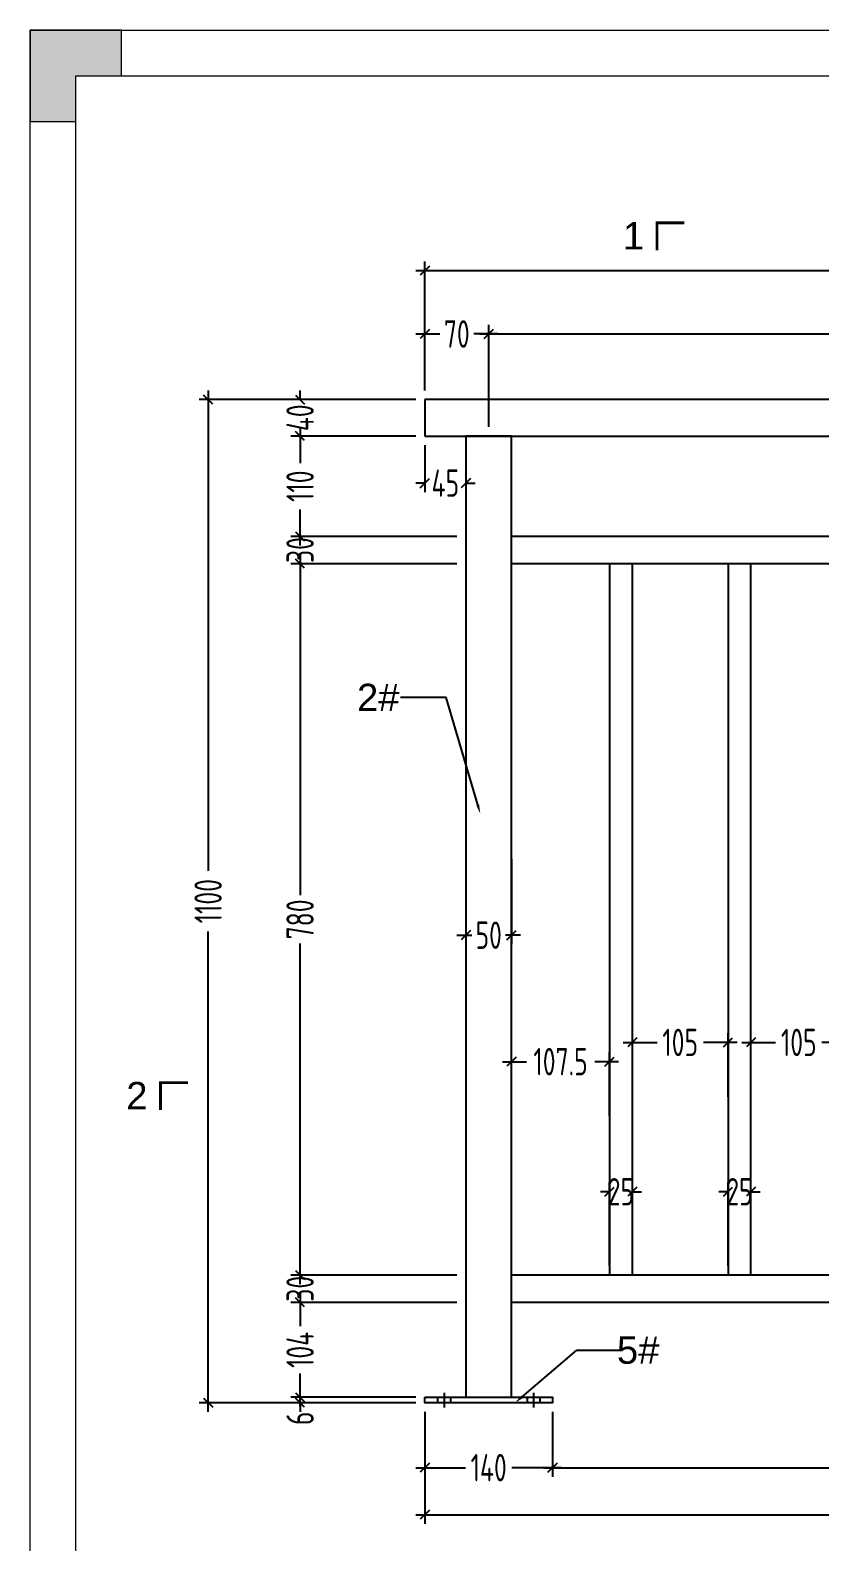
# Model space of a CAD drawing. Header units: millimetres. Extents: x 4 to 2106212, y -117026 to 198097.
# Drawn here: x 1914990 to 1915856, y 188418 to 190076 of the extents above; entities that cross this region are included whole.
import ezdxf
from ezdxf import colors
from ezdxf.entities.mleader import LeaderData, LeaderLine
from ezdxf.math import Vec2, Vec3

# ---------------------------------------------------------------- set-up
doc = ezdxf.new("R2010")
doc.units = ezdxf.units.MM
for name, color, linetype in [('HR-dimension', 9, 'Continuous'), ('方管', 100, 'Continuous'), ('标注', 9, 'Continuous')]:
    doc.layers.add(name, color=color, linetype=linetype)
doc.layers.add('图框', color=7, linetype='Continuous', lineweight=13)
doc.layers.add('文本', color=3, linetype='Continuous', lineweight=13)
doc.styles.add('Arial', font='arial.ttf')
doc.styles.add('hztxt', font='ros1.shx', dxfattribs={"width": 0.8, "bigfont": 'hztxt.shx'})
doc.dimstyles.new('DIM-10', dxfattribs={"dimscale": 10, "dimtxt": 3, "dimasz": 1, "dimexe": 1, "dimexo": 1, "dimgap": 0.5, "dimtad": 0, "dimdec": 3, "dimrnd": 0.0005, "dimzin": 9, "dimdsep": 46, "dimtxsty": 'hztxt', "dimblk": 'OBLIQUE', "dimcen": 0, "dimdle": 1, "dimclrd": 9, "dimclre": 9, "dimclrt": 2, "dimazin": 2, "dimtfac": 1, "dimtdec": 3, "dimtix": 1, "dimtofl": 0, "dimtmove": 2, "dimatfit": 3, "dimldrblk": 'OBLIQUE', "dimfxl": 1, "dimarcsym": 2})

# ---------------------------------------------------------------- blocks, each defined once
blk = doc.blocks.new('_Oblique')
at = {"color": 0, "linetype": 'ByBlock', "lineweight": -2}
blk.add_line((-0.5, -0.5), (0.5, 0.5), dxfattribs=at)
blk = doc.blocks.new('*D828')
at = {"layer": 'Defpoints', "color": 0, "ltscale": 1.5, "transparency": 16777216}
for p in [(1915493, 189742.7), (1915423, 189670.8), (1915493, 189630.8)]:
    blk.add_point(p, dxfattribs=at)
at = {"layer": 'HR-dimension', "color": 9, "lineweight": -2, "ltscale": 1.5, "transparency": 16777216}
for p, q in [((1915413, 189742.7), (1915439.4, 189742.7)), ((1915423, 189680.8), (1915423, 189752.7)), ((1915503, 189742.7), (1915476.6, 189742.7)), ((1915493, 189640.8), (1915493, 189752.7))]:
    blk.add_line(p, q, dxfattribs=at)
at = {"layer": 'HR-dimension', "color": 9, "lineweight": -2, "ltscale": 1.5, "transparency": 16777216, "xscale": 10, "yscale": 10, "zscale": 10, "rotation": 180}
blk.add_blockref('_Oblique', (1915423, 189742.7), dxfattribs=at)
at = {"layer": 'HR-dimension', "color": 9, "lineweight": -2, "ltscale": 1.5, "transparency": 16777216, "xscale": 10, "yscale": 10, "zscale": 10}
blk.add_blockref('_Oblique', (1915493, 189742.7), dxfattribs=at)
at = {"layer": 'HR-dimension', "color": 2, "ltscale": 1.5, "transparency": 16777216, "insert": (1915458, 189742.7), "char_height": 30, "attachment_point": 5, "style": 'hztxt'}
blk.add_mtext('70', dxfattribs=at)
blk = doc.blocks.new('*D829')
at = {"layer": 'Defpoints', "color": 0, "ltscale": 1.5, "transparency": 16777216}
for p in [(1916693, 189742.7), (1915493, 189630.8), (1916693, 189630.8)]:
    blk.add_point(p, dxfattribs=at)
at = {"layer": 'HR-dimension', "color": 9, "lineweight": -2, "ltscale": 1.5, "transparency": 16777216}
for p, q in [((1915483, 189742.7), (1916059.6, 189742.7)), ((1915493, 189640.8), (1915493, 189752.7)), ((1916703, 189742.7), (1916126.4, 189742.7)), ((1916693, 189640.8), (1916693, 189752.7))]:
    blk.add_line(p, q, dxfattribs=at)
at = {"layer": 'HR-dimension', "color": 9, "lineweight": -2, "ltscale": 1.5, "transparency": 16777216, "xscale": 10, "yscale": 10, "zscale": 10, "rotation": 180}
blk.add_blockref('_Oblique', (1915493, 189742.7), dxfattribs=at)
at = {"layer": 'HR-dimension', "color": 9, "lineweight": -2, "ltscale": 1.5, "transparency": 16777216, "xscale": 10, "yscale": 10, "zscale": 10}
blk.add_blockref('_Oblique', (1916693, 189742.7), dxfattribs=at)
at = {"layer": 'HR-dimension', "color": 2, "ltscale": 1.5, "transparency": 16777216, "insert": (1916093, 189742.7), "char_height": 30, "attachment_point": 5, "style": 'hztxt'}
blk.add_mtext('1200', dxfattribs=at)
blk = doc.blocks.new('*D832')
at = {"layer": 'Defpoints', "color": 0, "ltscale": 1.5, "transparency": 16777216}
for p in [(1915423, 189812.2), (1915423, 189670.8), (1917963, 189670.8)]:
    blk.add_point(p, dxfattribs=at)
at = {"layer": 'HR-dimension', "color": 9, "lineweight": -2, "ltscale": 1.5, "transparency": 16777216}
for p, q in [((1915413, 189812.2), (1916658.4, 189812.2)), ((1915423, 189680.8), (1915423, 189822.2)), ((1917973, 189812.2), (1916727.6, 189812.2)), ((1917963, 189680.8), (1917963, 189822.2))]:
    blk.add_line(p, q, dxfattribs=at)
at = {"layer": 'HR-dimension', "color": 9, "lineweight": -2, "ltscale": 1.5, "transparency": 16777216, "xscale": 10, "yscale": 10, "zscale": 10, "rotation": 180}
blk.add_blockref('_Oblique', (1915423, 189812.2), dxfattribs=at)
at = {"layer": 'HR-dimension', "color": 9, "lineweight": -2, "ltscale": 1.5, "transparency": 16777216, "xscale": 10, "yscale": 10, "zscale": 10}
blk.add_blockref('_Oblique', (1917963, 189812.2), dxfattribs=at)
at = {"layer": 'HR-dimension', "color": 2, "ltscale": 1.5, "transparency": 16777216, "insert": (1916693, 189812.2), "char_height": 30, "attachment_point": 5, "style": 'hztxt'}
blk.add_mtext('2540', dxfattribs=at)
blk = doc.blocks.new('*D833')
at = {"layer": 'Defpoints', "color": 0, "ltscale": 1.5, "transparency": 16777216}
for p in [(1915650.5, 188802.2), (1915625.5, 188710.8), (1915650.5, 188710.8)]:
    blk.add_point(p, dxfattribs=at)
at = {"layer": 'HR-dimension', "color": 9, "lineweight": -2, "ltscale": 1.5, "transparency": 16777216}
for p, q in [((1915625.5, 188802.2), (1915615.5, 188802.2)), ((1915625.5, 188720.8), (1915625.5, 188812.2)), ((1915650.5, 188720.8), (1915650.5, 188812.2)), ((1915650.5, 188802.2), (1915660.5, 188802.2))]:
    blk.add_line(p, q, dxfattribs=at)
at = {"layer": 'HR-dimension', "color": 9, "lineweight": -2, "ltscale": 1.5, "transparency": 16777216, "xscale": 10, "yscale": 10, "zscale": 10}
blk.add_blockref('_Oblique', (1915625.5, 188802.2), dxfattribs=at)
at = {"layer": 'HR-dimension', "color": 9, "lineweight": -2, "ltscale": 1.5, "transparency": 16777216, "xscale": 10, "yscale": 10, "zscale": 10, "rotation": 180}
blk.add_blockref('_Oblique', (1915650.5, 188802.2), dxfattribs=at)
at = {"layer": 'HR-dimension', "color": 2, "ltscale": 1.5, "transparency": 16777216, "insert": (1915638, 188802.2), "char_height": 30, "attachment_point": 5, "style": 'hztxt'}
blk.add_mtext('25', dxfattribs=at)
blk = doc.blocks.new('*D861')
at = {"layer": 'Defpoints', "color": 0, "transparency": 16777216}
for p in [(1915468, 189176.8), (1915518, 189176.8), (1915468, 189083.5)]:
    blk.add_point(p, dxfattribs=at)
at = {"layer": '标注', "color": 9, "lineweight": -2, "transparency": 16777216}
for p, q in [((1915468, 189166.8), (1915468, 189073.5)), ((1915518, 189166.8), (1915518, 189073.5)), ((1915458, 189083.5), (1915474.4, 189083.5)), ((1915528, 189083.5), (1915511.6, 189083.5))]:
    blk.add_line(p, q, dxfattribs=at)
at = {"layer": '标注', "color": 9, "lineweight": -2, "transparency": 16777216, "xscale": 10, "yscale": 10, "zscale": 10, "rotation": 180}
blk.add_blockref('_Oblique', (1915468, 189083.5), dxfattribs=at)
at = {"layer": '标注', "color": 9, "lineweight": -2, "transparency": 16777216, "xscale": 10, "yscale": 10, "zscale": 10}
blk.add_blockref('_Oblique', (1915518, 189083.5), dxfattribs=at)
at = {"layer": '标注', "color": 2, "transparency": 16777216, "insert": (1915493, 189083.5), "char_height": 30, "attachment_point": 5, "style": 'hztxt'}
blk.add_mtext('50', dxfattribs=at)
blk = doc.blocks.new('*D864')
at = {"layer": 'Defpoints', "color": 0, "transparency": 16777216}
for p in [(1915423, 189630.8), (1915468, 189630.8), (1915423, 189579.2)]:
    blk.add_point(p, dxfattribs=at)
at = {"layer": '标注', "color": 9, "lineweight": -2, "transparency": 16777216}
for p, q in [((1915423, 189620.8), (1915423, 189569.2)), ((1915468, 189620.8), (1915468, 189569.2)), ((1915423, 189579.2), (1915413, 189579.2)), ((1915468, 189579.2), (1915478, 189579.2))]:
    blk.add_line(p, q, dxfattribs=at)
at = {"layer": '标注', "color": 9, "lineweight": -2, "transparency": 16777216, "xscale": 10, "yscale": 10, "zscale": 10}
blk.add_blockref('_Oblique', (1915423, 189579.2), dxfattribs=at)
at = {"layer": '标注', "color": 9, "lineweight": -2, "transparency": 16777216, "xscale": 10, "yscale": 10, "zscale": 10, "rotation": 180}
blk.add_blockref('_Oblique', (1915468, 189579.2), dxfattribs=at)
at = {"layer": '标注', "color": 2, "transparency": 16777216, "insert": (1915445.5, 189579.2), "char_height": 30, "attachment_point": 5, "style": 'hztxt'}
blk.add_mtext('45', dxfattribs=at)
blk = doc.blocks.new('*D842')
at = {"layer": 'Defpoints', "color": 0, "transparency": 16777216}
for p in [(1915563, 188570.8), (1916623, 188570.8), (1915563, 188499.6)]:
    blk.add_point(p, dxfattribs=at)
at = {"layer": '标注', "color": 9, "lineweight": -2, "transparency": 16777216}
for p, q in [((1915563, 188560.8), (1915563, 188489.6)), ((1916623, 188560.8), (1916623, 188489.6)), ((1915553, 188499.6), (1916059.6, 188499.6)), ((1916633, 188499.6), (1916126.4, 188499.6))]:
    blk.add_line(p, q, dxfattribs=at)
at = {"layer": '标注', "color": 9, "lineweight": -2, "transparency": 16777216, "xscale": 10, "yscale": 10, "zscale": 10, "rotation": 180}
blk.add_blockref('_Oblique', (1915563, 188499.6), dxfattribs=at)
at = {"layer": '标注', "color": 9, "lineweight": -2, "transparency": 16777216, "xscale": 10, "yscale": 10, "zscale": 10}
blk.add_blockref('_Oblique', (1916623, 188499.6), dxfattribs=at)
at = {"layer": '标注', "color": 2, "transparency": 16777216, "insert": (1916093, 188499.6), "char_height": 30, "attachment_point": 5, "style": 'hztxt'}
blk.add_mtext('1060', dxfattribs=at)
blk = doc.blocks.new('*D843')
at = {"layer": 'Defpoints', "color": 0, "transparency": 16777216}
for p in [(1915423, 188570.8), (1915563, 188570.8), (1915423, 188499.6)]:
    blk.add_point(p, dxfattribs=at)
at = {"layer": '标注', "color": 9, "lineweight": -2, "transparency": 16777216}
for p, q in [((1915423, 188560.8), (1915423, 188489.6)), ((1915563, 188560.8), (1915563, 188489.6)), ((1915413, 188499.6), (1915467.6, 188499.6)), ((1915573, 188499.6), (1915518.4, 188499.6))]:
    blk.add_line(p, q, dxfattribs=at)
at = {"layer": '标注', "color": 9, "lineweight": -2, "transparency": 16777216, "xscale": 10, "yscale": 10, "zscale": 10, "rotation": 180}
blk.add_blockref('_Oblique', (1915423, 188499.6), dxfattribs=at)
at = {"layer": '标注', "color": 9, "lineweight": -2, "transparency": 16777216, "xscale": 10, "yscale": 10, "zscale": 10}
blk.add_blockref('_Oblique', (1915563, 188499.6), dxfattribs=at)
at = {"layer": '标注', "color": 2, "transparency": 16777216, "insert": (1915493, 188499.6), "char_height": 30, "attachment_point": 5, "style": 'hztxt'}
blk.add_mtext('140', dxfattribs=at)
blk = doc.blocks.new('*D844')
at = {"layer": 'Defpoints', "color": 0, "transparency": 16777216}
for p in [(1915423, 188570.8), (1917963, 188570.8), (1917963, 188448)]:
    blk.add_point(p, dxfattribs=at)
at = {"layer": '标注', "color": 9, "lineweight": -2, "transparency": 16777216}
for p, q in [((1915423, 188560.8), (1915423, 188438)), ((1917963, 188560.8), (1917963, 188438)), ((1915413, 188448), (1916658.4, 188448)), ((1917973, 188448), (1916727.6, 188448))]:
    blk.add_line(p, q, dxfattribs=at)
at = {"layer": '标注', "color": 9, "lineweight": -2, "transparency": 16777216, "xscale": 10, "yscale": 10, "zscale": 10, "rotation": 180}
blk.add_blockref('_Oblique', (1915423, 188448), dxfattribs=at)
at = {"layer": '标注', "color": 9, "lineweight": -2, "transparency": 16777216, "xscale": 10, "yscale": 10, "zscale": 10}
blk.add_blockref('_Oblique', (1917963, 188448), dxfattribs=at)
at = {"layer": '标注', "color": 2, "transparency": 16777216, "insert": (1916693, 188448), "char_height": 30, "attachment_point": 5, "style": 'hztxt'}
blk.add_mtext('2540', dxfattribs=at)
blk = doc.blocks.new('*D870')
at = {"layer": 'Defpoints', "color": 0, "transparency": 16777216}
for p in [(1915423, 189670.8), (1915286.2, 189630.8), (1915423, 189630.8)]:
    blk.add_point(p, dxfattribs=at)
at = {"layer": '标注', "color": 9, "lineweight": -2, "transparency": 16777216}
for p, q in [((1915286.2, 189670.8), (1915286.2, 189680.8)), ((1915413, 189670.8), (1915276.2, 189670.8)), ((1915413, 189630.8), (1915276.2, 189630.8)), ((1915286.2, 189630.8), (1915286.2, 189620.8))]:
    blk.add_line(p, q, dxfattribs=at)
at = {"layer": '标注', "color": 9, "lineweight": -2, "transparency": 16777216, "xscale": 10, "yscale": 10, "zscale": 10}
for p, rotation in [((1915286.2, 189670.8), 270), ((1915286.2, 189630.8), 90)]:
    blk.add_blockref('_Oblique', p, dxfattribs=dict(at, rotation=rotation))
at = {"layer": '标注', "color": 2, "transparency": 16777216, "insert": (1915286.2, 189650.8), "char_height": 30, "attachment_point": 5, "rotation": 90, "style": 'hztxt'}
blk.add_mtext('40', dxfattribs=at)
blk = doc.blocks.new('*D845')
at = {"layer": 'Defpoints', "color": 0, "transparency": 16777216}
for p in [(1915423, 189630.8), (1915286.2, 189520.8), (1915468, 189520.8)]:
    blk.add_point(p, dxfattribs=at)
at = {"layer": '标注', "color": 9, "lineweight": -2, "transparency": 16777216}
for p, q in [((1915413, 189630.8), (1915276.2, 189630.8)), ((1915286.2, 189640.8), (1915286.2, 189601.2)), ((1915286.2, 189510.8), (1915286.2, 189550.4)), ((1915458, 189520.8), (1915276.2, 189520.8))]:
    blk.add_line(p, q, dxfattribs=at)
at = {"layer": '标注', "color": 9, "lineweight": -2, "transparency": 16777216, "xscale": 10, "yscale": 10, "zscale": 10}
for p, rotation in [((1915286.2, 189630.8), 90), ((1915286.2, 189520.8), 270)]:
    blk.add_blockref('_Oblique', p, dxfattribs=dict(at, rotation=rotation))
at = {"layer": '标注', "color": 2, "transparency": 16777216, "insert": (1915286.2, 189575.8), "char_height": 30, "attachment_point": 5, "rotation": 90, "style": 'hztxt'}
blk.add_mtext('110', dxfattribs=at)
blk = doc.blocks.new('*D846')
at = {"layer": 'Defpoints', "color": 0, "transparency": 16777216}
for p in [(1915468, 189520.8), (1915286.2, 189490.8), (1915468, 189490.8)]:
    blk.add_point(p, dxfattribs=at)
at = {"layer": '标注', "color": 9, "lineweight": -2, "transparency": 16777216}
for p, q in [((1915286.2, 189520.8), (1915286.2, 189530.8)), ((1915458, 189520.8), (1915276.2, 189520.8)), ((1915458, 189490.8), (1915276.2, 189490.8)), ((1915286.2, 189490.8), (1915286.2, 189480.8))]:
    blk.add_line(p, q, dxfattribs=at)
at = {"layer": '标注', "color": 9, "lineweight": -2, "transparency": 16777216, "xscale": 10, "yscale": 10, "zscale": 10}
for p, rotation in [((1915286.2, 189520.8), 270), ((1915286.2, 189490.8), 90)]:
    blk.add_blockref('_Oblique', p, dxfattribs=dict(at, rotation=rotation))
at = {"layer": '标注', "color": 2, "transparency": 16777216, "insert": (1915286.2, 189505.8), "char_height": 30, "attachment_point": 5, "rotation": 90, "style": 'hztxt'}
blk.add_mtext('30', dxfattribs=at)
blk = doc.blocks.new('*D847')
at = {"layer": 'Defpoints', "color": 0, "transparency": 16777216}
for p in [(1915468, 189490.8), (1915286.2, 188710.8), (1915468, 188710.8)]:
    blk.add_point(p, dxfattribs=at)
at = {"layer": '标注', "color": 9, "lineweight": -2, "transparency": 16777216}
for p, q in [((1915286.2, 189500.8), (1915286.2, 189127.4)), ((1915458, 189490.8), (1915276.2, 189490.8)), ((1915286.2, 188700.8), (1915286.2, 189074.2)), ((1915458, 188710.8), (1915276.2, 188710.8))]:
    blk.add_line(p, q, dxfattribs=at)
at = {"layer": '标注', "color": 9, "lineweight": -2, "transparency": 16777216, "xscale": 10, "yscale": 10, "zscale": 10}
for p, rotation in [((1915286.2, 189490.8), 90), ((1915286.2, 188710.8), 270)]:
    blk.add_blockref('_Oblique', p, dxfattribs=dict(at, rotation=rotation))
at = {"layer": '标注', "color": 2, "transparency": 16777216, "insert": (1915286.2, 189100.8), "char_height": 30, "attachment_point": 5, "rotation": 90, "style": 'hztxt'}
blk.add_mtext('780', dxfattribs=at)
blk = doc.blocks.new('*D848')
at = {"layer": 'Defpoints', "color": 0, "transparency": 16777216}
for p in [(1915468, 188710.8), (1915286.2, 188680.8), (1915468, 188680.8)]:
    blk.add_point(p, dxfattribs=at)
at = {"layer": '标注', "color": 9, "lineweight": -2, "transparency": 16777216}
for p, q in [((1915286.2, 188710.8), (1915286.2, 188720.8)), ((1915458, 188710.8), (1915276.2, 188710.8)), ((1915458, 188680.8), (1915276.2, 188680.8)), ((1915286.2, 188680.8), (1915286.2, 188670.8))]:
    blk.add_line(p, q, dxfattribs=at)
at = {"layer": '标注', "color": 9, "lineweight": -2, "transparency": 16777216, "xscale": 10, "yscale": 10, "zscale": 10}
for p, rotation in [((1915286.2, 188710.8), 270), ((1915286.2, 188680.8), 90)]:
    blk.add_blockref('_Oblique', p, dxfattribs=dict(at, rotation=rotation))
at = {"layer": '标注', "color": 2, "transparency": 16777216, "insert": (1915286.2, 188695.8), "char_height": 30, "attachment_point": 5, "rotation": 90, "style": 'hztxt'}
blk.add_mtext('30', dxfattribs=at)
blk = doc.blocks.new('*D849')
at = {"layer": 'Defpoints', "color": 0, "transparency": 16777216}
for p in [(1915468, 188680.8), (1915286.2, 188576.8), (1915423, 188576.8)]:
    blk.add_point(p, dxfattribs=at)
at = {"layer": '标注', "color": 9, "lineweight": -2, "transparency": 16777216}
for p, q in [((1915458, 188680.8), (1915276.2, 188680.8)), ((1915286.2, 188690.8), (1915286.2, 188654.6)), ((1915286.2, 188566.8), (1915286.2, 188603)), ((1915413, 188576.8), (1915276.2, 188576.8))]:
    blk.add_line(p, q, dxfattribs=at)
at = {"layer": '标注', "color": 9, "lineweight": -2, "transparency": 16777216, "xscale": 10, "yscale": 10, "zscale": 10}
for p, rotation in [((1915286.2, 188680.8), 90), ((1915286.2, 188576.8), 270)]:
    blk.add_blockref('_Oblique', p, dxfattribs=dict(at, rotation=rotation))
at = {"layer": '标注', "color": 2, "transparency": 16777216, "insert": (1915286.2, 188628.8), "char_height": 30, "attachment_point": 5, "rotation": 90, "style": 'hztxt'}
blk.add_mtext('104', dxfattribs=at)
blk = doc.blocks.new('*D850')
at = {"layer": 'Defpoints', "color": 0, "transparency": 16777216}
for p in [(1915286.2, 188570.8), (1915423, 188576.8), (1915423, 188570.8)]:
    blk.add_point(p, dxfattribs=at)
at = {"layer": '标注', "color": 9, "lineweight": -2, "transparency": 16777216}
for p, q in [((1915286.2, 188576.8), (1915286.2, 188586.8)), ((1915413, 188576.8), (1915276.2, 188576.8)), ((1915413, 188570.8), (1915276.2, 188570.8)), ((1915286.2, 188570.8), (1915286.2, 188560.8))]:
    blk.add_line(p, q, dxfattribs=at)
at = {"layer": '标注', "color": 9, "lineweight": -2, "transparency": 16777216, "xscale": 10, "yscale": 10, "zscale": 10}
for p, rotation in [((1915286.2, 188576.8), 270), ((1915286.2, 188570.8), 90)]:
    blk.add_blockref('_Oblique', p, dxfattribs=dict(at, rotation=rotation))
at = {"layer": '标注', "color": 2, "transparency": 16777216, "insert": (1915286.2, 188553.7), "char_height": 30, "attachment_point": 5, "rotation": 90, "style": 'hztxt'}
blk.add_mtext('6', dxfattribs=at)
blk = doc.blocks.new('*D851')
at = {"layer": 'Defpoints', "color": 0, "transparency": 16777216}
for p in [(1915185.4, 189670.8), (1915286.2, 189670.8), (1915286.2, 188570.8)]:
    blk.add_point(p, dxfattribs=at)
at = {"layer": '标注', "color": 9, "lineweight": -2, "transparency": 16777216}
for p, q in [((1915185.4, 189680.8), (1915185.4, 189154.2)), ((1915276.2, 189670.8), (1915175.4, 189670.8)), ((1915185.4, 188560.8), (1915185.4, 189087.4)), ((1915276.2, 188570.8), (1915175.4, 188570.8))]:
    blk.add_line(p, q, dxfattribs=at)
at = {"layer": '标注', "color": 9, "lineweight": -2, "transparency": 16777216, "xscale": 10, "yscale": 10, "zscale": 10}
for p, rotation in [((1915185.4, 189670.8), 90), ((1915185.4, 188570.8), 270)]:
    blk.add_blockref('_Oblique', p, dxfattribs=dict(at, rotation=rotation))
at = {"layer": '标注', "color": 2, "transparency": 16777216, "insert": (1915185.4, 189120.8), "char_height": 30, "attachment_point": 5, "rotation": 90, "style": 'hztxt'}
blk.add_mtext('1100', dxfattribs=at)
blk = doc.blocks.new('GW-TK')
at = {"layer": '图框', "linetype": 'Continuous', "lineweight": 0}
h = blk.add_hatch(color=256, dxfattribs=at)
h.dxf.hatch_style = 1
h.paths.add_polyline_path([(927183.55, 464715.01), (927183.55, 464705.01), (927188.55, 464705.01), (927188.55, 464710.01), (927193.56, 464710.01), (927193.56, 464715.01)])
blk.add_lwpolyline([(927188.55, 464705.01), (927188.55, 464710.01), (927193.56, 464710.01), (927193.56, 464715.01), (927183.55, 464715.01), (927183.55, 464705.01)], close=True, dxfattribs=at)
at = {"layer": '图框'}
for points in [[(927183.55, 464715.01), (927603.55, 464715.01), (927603.55, 464418.01), (927183.55, 464418.01)], [(927188.55, 464710.01), (927598.55, 464710.01), (927598.55, 464423.01), (927188.55, 464423.01)]]:
    blk.add_lwpolyline(points, close=True, dxfattribs=at)
blk = doc.blocks.new('*D1462')
at = {"layer": 'Defpoints', "color": 0, "ltscale": 1.5, "transparency": 16777216}
for p in [(1915780.5, 188802.2), (1915755.5, 188710.8), (1915780.5, 188710.8)]:
    blk.add_point(p, dxfattribs=at)
at = {"layer": 'HR-dimension', "color": 9, "lineweight": -2, "ltscale": 1.5, "transparency": 16777216}
for p, q in [((1915755.5, 188802.2), (1915745.5, 188802.2)), ((1915755.5, 188720.8), (1915755.5, 188812.2)), ((1915780.5, 188720.8), (1915780.5, 188812.2)), ((1915780.5, 188802.2), (1915790.5, 188802.2))]:
    blk.add_line(p, q, dxfattribs=at)
at = {"layer": 'HR-dimension', "color": 9, "lineweight": -2, "ltscale": 1.5, "transparency": 16777216, "xscale": 10, "yscale": 10, "zscale": 10}
blk.add_blockref('_Oblique', (1915755.5, 188802.2), dxfattribs=at)
at = {"layer": 'HR-dimension', "color": 9, "lineweight": -2, "ltscale": 1.5, "transparency": 16777216, "xscale": 10, "yscale": 10, "zscale": 10, "rotation": 180}
blk.add_blockref('_Oblique', (1915780.5, 188802.2), dxfattribs=at)
at = {"layer": 'HR-dimension', "color": 2, "ltscale": 1.5, "transparency": 16777216, "insert": (1915768, 188802.2), "char_height": 30, "attachment_point": 5, "style": 'hztxt'}
blk.add_mtext('25', dxfattribs=at)
blk = doc.blocks.new('*D1463')
at = {"layer": 'Defpoints', "color": 0, "ltscale": 1.5, "transparency": 16777216}
for p in [(1915518, 188944.8), (1915518, 188875), (1915625.5, 188875)]:
    blk.add_point(p, dxfattribs=at)
at = {"layer": 'HR-dimension', "color": 9, "lineweight": -2, "ltscale": 1.5, "transparency": 16777216}
for p, q in [((1915518, 188885), (1915518, 188954.8)), ((1915625.5, 188885), (1915625.5, 188954.8)), ((1915508, 188944.8), (1915534.4, 188944.8)), ((1915635.5, 188944.8), (1915609.2, 188944.8))]:
    blk.add_line(p, q, dxfattribs=at)
at = {"layer": 'HR-dimension', "color": 9, "lineweight": -2, "ltscale": 1.5, "transparency": 16777216, "xscale": 10, "yscale": 10, "zscale": 10, "rotation": 180}
blk.add_blockref('_Oblique', (1915518, 188944.8), dxfattribs=at)
at = {"layer": 'HR-dimension', "color": 9, "lineweight": -2, "ltscale": 1.5, "transparency": 16777216, "xscale": 10, "yscale": 10, "zscale": 10}
blk.add_blockref('_Oblique', (1915625.5, 188944.8), dxfattribs=at)
at = {"layer": 'HR-dimension', "color": 2, "ltscale": 1.5, "transparency": 16777216, "insert": (1915571.8, 188944.8), "char_height": 30, "attachment_point": 5, "style": 'hztxt'}
blk.add_mtext('107.5', dxfattribs=at)
blk = doc.blocks.new('*D1464')
at = {"layer": 'Defpoints', "color": 0, "ltscale": 1.5, "transparency": 16777216}
for p in [(1915650.5, 188965.9), (1915650.5, 188896.1), (1915755.5, 188896.1)]:
    blk.add_point(p, dxfattribs=at)
at = {"layer": 'HR-dimension', "color": 9, "lineweight": -2, "ltscale": 1.5, "transparency": 16777216}
for p, q in [((1915640.5, 188965.9), (1915677.6, 188965.9)), ((1915650.5, 188906.1), (1915650.5, 188975.9)), ((1915765.5, 188965.9), (1915728.4, 188965.9)), ((1915755.5, 188906.1), (1915755.5, 188975.9))]:
    blk.add_line(p, q, dxfattribs=at)
at = {"layer": 'HR-dimension', "color": 9, "lineweight": -2, "ltscale": 1.5, "transparency": 16777216, "xscale": 10, "yscale": 10, "zscale": 10, "rotation": 180}
blk.add_blockref('_Oblique', (1915650.5, 188965.9), dxfattribs=at)
at = {"layer": 'HR-dimension', "color": 9, "lineweight": -2, "ltscale": 1.5, "transparency": 16777216, "xscale": 10, "yscale": 10, "zscale": 10}
blk.add_blockref('_Oblique', (1915755.5, 188965.9), dxfattribs=at)
at = {"layer": 'HR-dimension', "color": 2, "ltscale": 1.5, "transparency": 16777216, "insert": (1915703, 188965.9), "char_height": 30, "attachment_point": 5, "style": 'hztxt'}
blk.add_mtext('105', dxfattribs=at)
blk = doc.blocks.new('*D1465')
at = {"layer": 'Defpoints', "color": 0, "ltscale": 1.5, "transparency": 16777216}
for p in [(1915780.5, 188965.9), (1915780.5, 188896.1), (1915885.5, 188896.1)]:
    blk.add_point(p, dxfattribs=at)
at = {"layer": 'HR-dimension', "color": 9, "lineweight": -2, "ltscale": 1.5, "transparency": 16777216}
for p, q in [((1915770.5, 188965.9), (1915807.6, 188965.9)), ((1915780.5, 188906.1), (1915780.5, 188975.9)), ((1915895.5, 188965.9), (1915858.4, 188965.9)), ((1915885.5, 188906.1), (1915885.5, 188975.9))]:
    blk.add_line(p, q, dxfattribs=at)
at = {"layer": 'HR-dimension', "color": 9, "lineweight": -2, "ltscale": 1.5, "transparency": 16777216, "xscale": 10, "yscale": 10, "zscale": 10, "rotation": 180}
blk.add_blockref('_Oblique', (1915780.5, 188965.9), dxfattribs=at)
at = {"layer": 'HR-dimension', "color": 9, "lineweight": -2, "ltscale": 1.5, "transparency": 16777216, "xscale": 10, "yscale": 10, "zscale": 10}
blk.add_blockref('_Oblique', (1915885.5, 188965.9), dxfattribs=at)
at = {"layer": 'HR-dimension', "color": 2, "ltscale": 1.5, "transparency": 16777216, "insert": (1915833, 188965.9), "char_height": 30, "attachment_point": 5, "style": 'hztxt'}
blk.add_mtext('105', dxfattribs=at)

msp = doc.modelspace()

# ---------------------------------------------------------------- linework, layer by layer
at = {"color": 1}
for p, q in [((1916668.0071, 189520.774), (1915517.9044, 189520.774)), ((1916668.0071, 189490.774), (1915517.9044, 189490.774)), ((1916668.0071, 188710.774), (1915517.9044, 188710.774)), ((1916668.0071, 188680.774), (1915517.9044, 188680.774))]:
    msp.add_line(p, q, dxfattribs=at)
at = {"const_width": 3}
for points in [[(1915707.6488, 189864.5947), (1915677.6488, 189864.5947), (1915677.6488, 189834.5947)], [(1915163.1241, 188921.7901), (1915133.1241, 188921.7901), (1915133.1241, 188891.7901)]]:
    msp.add_lwpolyline(points, dxfattribs=at)
at = {"color": 4}
for points in [[(1915650.5071, 188710.774), (1915650.5071, 189490.774), (1915625.5071, 189490.774), (1915625.5071, 188710.774)], [(1915780.5071, 188710.774), (1915780.5071, 189490.774), (1915755.5071, 189490.774), (1915755.5071, 188710.774)]]:
    msp.add_lwpolyline(points, dxfattribs=at)
at = {"color": 7}
for points in [[(1915444.0071, 188581.7748), (1915444.0071, 188565.7748)], [(1915542.0071, 188581.7748), (1915542.0071, 188565.7748)], [(1915423.0071, 188576.7748), (1915563.0071, 188576.7748), (1915563.0071, 188570.7748), (1915423.0071, 188570.7748), (1915423.0071, 188576.7748)], [(1915437.0071, 188576.7748), (1915437.0071, 188570.7748)], [(1915451.0071, 188576.7748), (1915451.0071, 188570.7748)], [(1915535.0071, 188576.7748), (1915535.0071, 188570.7748)], [(1915549.0071, 188576.7748), (1915549.0071, 188570.7748)]]:
    msp.add_lwpolyline(points, dxfattribs=at)
at = {"layer": '方管', "color": 2}
for p, q in [((1917963.0071, 189670.7741), (1915423.0071, 189670.7741)), ((1915423.0071, 189670.7741), (1915423.0071, 189630.7741)), ((1915423.0071, 189630.7741), (1917963.0071, 189630.7741))]:
    msp.add_line(p, q, dxfattribs=at)
at = {"layer": '方管', "color": 3}
msp.add_lwpolyline([(1915518.0071, 189630.7741), (1915468.0071, 189630.7741), (1915468.0071, 188576.7748), (1915518.0071, 188576.7748)], close=True, dxfattribs=at)

# ---------------------------------------------------------------- block references
at = {"layer": '文本', "xscale": 10, "yscale": 10, "zscale": 10}
msp.add_blockref('GW-TK', (-7356845.2012, -4457074.3437), dxfattribs=at)

# ---------------------------------------------------------------- texts
at = {"layer": '文本', "color": 0, "linetype": 'ByBlock', "style": 'Arial'}
for s, p in [('1', (1915640.0928, 189835.3812)), ('2', (1915095.5681, 188892.5767))]:
    msp.add_text(s, height=30, dxfattribs=at).set_placement(p)

# ---------------------------------------------------------------- dimensions: what is measured, and where the dimension line sits
at = {"layer": 'HR-dimension', "ltscale": 1.5}
for base, p1, p2, picture, middle in [((1915423.0071, 189812.2058), (1917963.0071, 189670.7741), (1915423.0071, 189670.7741), '*D832', (1916693.0071, 189812.2058)), ((1915493.0071, 189742.7383), (1915423.0071, 189670.7741), (1915493.0071, 189630.7741), '*D828', (1915458.0071, 189742.7383)), ((1916693.0071, 189742.7383), (1915493.0071, 189630.7741), (1916693.0071, 189630.7741), '*D829', (1916093.0071, 189742.7383)), ((1915650.5071, 188965.8605), (1915755.5071, 188896.0545), (1915650.5071, 188896.0545), '*D1464', (1915703.0071, 188965.8605)), ((1915780.5071, 188965.8605), (1915885.5071, 188896.0545), (1915780.5071, 188896.0545), '*D1465', (1915833.0071, 188965.8605)), ((1915518.0071, 188944.8059), (1915625.5071, 188874.9999), (1915518.0071, 188874.9999), '*D1463', (1915571.7571, 188944.8059)), ((1915650.5071, 188802.2127), (1915625.5071, 188710.7741), (1915650.5071, 188710.7741), '*D833', (1915638.0071, 188802.2127)), ((1915780.5071, 188802.2127), (1915755.5071, 188710.7741), (1915780.5071, 188710.7741), '*D1462', (1915768.0071, 188802.2127))]:
    dim = msp.add_linear_dim(base=base, p1=p1, p2=p2, dimstyle='DIM-10', dxfattribs=at)
    dim.commit()
    dim.dimension.update_dxf_attribs({"geometry": picture, "text_midpoint": middle})
at = {"layer": '标注'}
for base, p1, p2, picture, middle in [((1915185.4419, 189670.7741), (1915286.2216, 188570.7748), (1915286.2216, 189670.7741), '*D851', (1915185.4419, 189120.7744)), ((1915286.2216, 189630.7741), (1915423.0071, 189670.7741), (1915423.0071, 189630.7741), '*D870', (1915286.2216, 189650.7741)), ((1915286.2216, 189520.774), (1915423.0071, 189630.7741), (1915468.0071, 189520.774), '*D845', (1915286.2216, 189575.774)), ((1915286.2216, 189490.774), (1915468.0071, 189520.774), (1915468.0071, 189490.774), '*D846', (1915286.2216, 189505.774)), ((1915286.2216, 188710.774), (1915468.0071, 189490.774), (1915468.0071, 188710.774), '*D847', (1915286.2216, 189100.774)), ((1915286.2216, 188680.774), (1915468.0071, 188710.774), (1915468.0071, 188680.774), '*D848', (1915286.2216, 188695.774)), ((1915286.2216, 188576.7748), (1915468.0071, 188680.774), (1915423.0071, 188576.7748), '*D849', (1915286.2216, 188628.7744))]:
    dim = msp.add_linear_dim(base=base, p1=p1, p2=p2, angle=90, dimstyle='DIM-10', dxfattribs=at)
    dim.commit()
    dim.dimension.update_dxf_attribs({"geometry": picture, "text_midpoint": middle})
for base, p1, p2, picture, middle in [((1915423.0071, 189579.1985), (1915468.0071, 189630.7741), (1915423.0071, 189630.7741), '*D864', (1915445.5071, 189579.1985)), ((1915423.0071, 188499.5549), (1915563.0071, 188570.7748), (1915423.0071, 188570.7748), '*D843', (1915493.0071, 188499.5549)), ((1917963.0071, 188447.9645), (1915423.0071, 188570.7748), (1917963.0071, 188570.7748), '*D844', (1916693.0071, 188447.9645)), ((1915563.0071, 188499.5549), (1916623.0071, 188570.7748), (1915563.0071, 188570.7748), '*D842', (1916093.0071, 188499.5549))]:
    dim = msp.add_linear_dim(base=base, p1=p1, p2=p2, dimstyle='DIM-10', dxfattribs=at)
    dim.commit()
    dim.dimension.update_dxf_attribs({"geometry": picture, "text_midpoint": middle})
at = {"layer": '标注', "color": 7}
dim = msp.add_linear_dim(base=(1915468.0071, 189083.4854), p1=(1915518.0071, 189176.7504), p2=(1915468.0071, 189176.7504), dimstyle='DIM-10', dxfattribs=at)
dim.commit()
dim.dimension.update_dxf_attribs({"geometry": '*D861', "text_midpoint": (1915493.0071, 189083.4854)})
at = {"layer": '标注'}
dim = msp.add_linear_dim(base=(1915286.2216, 188570.7748), p1=(1915423.0071, 188576.7748), p2=(1915423.0071, 188570.7748), angle=90, dimstyle='DIM-10', dxfattribs=at)
dim.commit()
dim.dimension.update_dxf_attribs({"geometry": '*D850', "text_midpoint": (1915286.2216, 188553.6515), "dimtype": 160})

# ---------------------------------------------------------------- leaders
at = {"layer": '标注', "color": 6}
ml = msp.add_multileader_mtext('Standard', dxfattribs=at)
ml.set_content('2#', color=6, style='Arial')
ml.set_leader_properties(color=8)
ml.build(insert=Vec2(0, 0))
ml.multileader.update_dxf_attribs({"dogleg_length": 50, "arrow_head_size": 10})
ctx = ml.context
ctx.base_point, ctx.char_height, ctx.arrow_head_size, ctx.landing_gap_size, ctx.plane_origin = Vec3(1915349.4172, 189344.0122), 30, 10, 1, Vec3(1914783.3126, 189116.7913)
ctx.text_align_type = 2
notes = []
notes.append((ctx, [(0, (1, 1, 0), (1915446.2739, 189344.0122), (-1, 0), 50, [(0, [(1915483.7841, 189216.7913)], 0, [])])]))
ctx.mtext.insert, ctx.mtext.alignment, ctx.mtext.flow_direction = Vec3(1915395.2739, 189359.1837), 3, 5
ml = msp.add_multileader_mtext('Standard', dxfattribs=at)
ml.set_content('5#', color=6, style='Arial')
ml.set_leader_properties(color=8)
ml.build(insert=Vec2(0, 0))
ml.multileader.update_dxf_attribs({"dogleg_length": 50, "arrow_head_size": 10})
ctx = ml.context
ctx.base_point, ctx.char_height, ctx.arrow_head_size, ctx.landing_gap_size, ctx.plane_origin = Vec3(1915639.5705, 188628.3933), 30, 10, 1, Vec3(1915522.0144, 188470.7949)
ctx.text_align_type = 2
notes.append((ctx, [(1, (1, 1, 0), (1915589.5705, 188628.3933), (1, 0), 50, [(0, [(1915522.0144, 188570.7929)], 0, [])])]))
ctx.mtext.insert, ctx.mtext.alignment, ctx.mtext.flow_direction = Vec3(1915680.1705, 188643.5647), 3, 5
for ctx, leaders in notes:
    for number, flags, end, landing, length, lines in leaders:
        leader = LeaderData()
        leader.index, (leader.has_last_leader_line, leader.has_dogleg_vector, leader.attachment_direction) = number, flags
        leader.last_leader_point, leader.dogleg_vector, leader.dogleg_length = Vec3(end), Vec3(landing), length
        for number, points, colour, breaks in lines:
            line = LeaderLine()
            line.index, line.vertices, line.color, line.breaks = number, Vec3.list(points), colors.encode_raw_color(colour), breaks
            leader.lines.append(line)
        ctx.leaders.append(leader)

doc.saveas('drawing.dxf')
